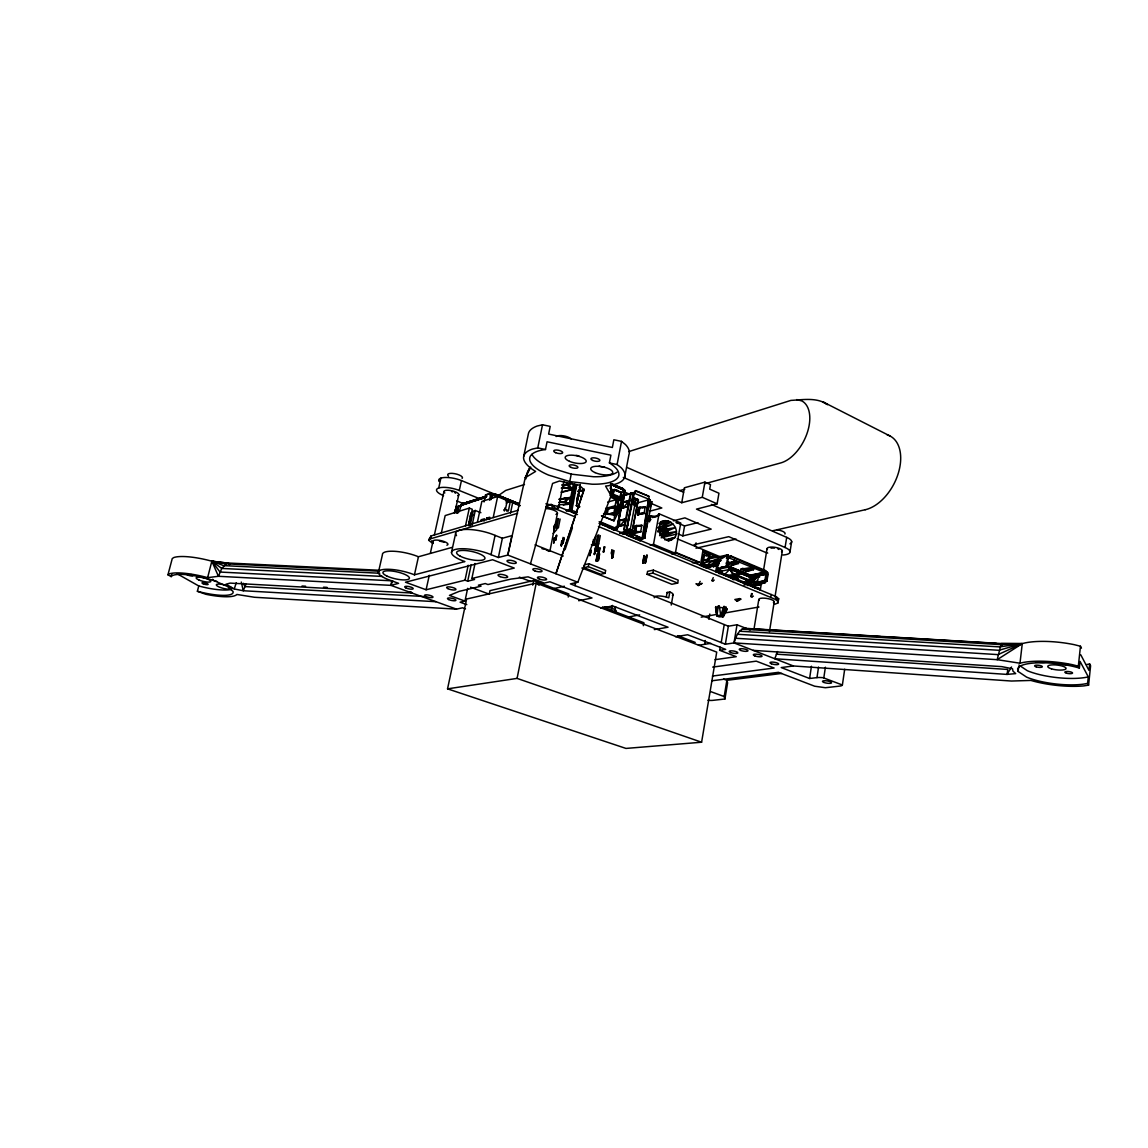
<?xml version="1.0" encoding="UTF-8"?>
<svg xmlns="http://www.w3.org/2000/svg" width="1148" height="1148" viewBox="0 0 1148 1148"><rect width="100%" height="100%" fill="white"/><g stroke="black" fill="none" stroke-linecap="round" stroke-linejoin="round"><path stroke-width="1.5" d="M733.141 579.726L738.25 578.578L733.328 576.626L733.457 574.115L727.775 566.308L728.105 554.771L702.562 560.324L718.476 562.764L718.131 564.83L713.425 566.868M705.317 567.629L708.675 567.255L708.689 565.605M645.176 534.781L644.545 538.24L651.921 501.848L649.18 501.188L648.864 496.266L635.82 490.641L634.701 492.98L635.82 490.641M649.18 501.188L650.069 499.71L648.304 500.815L642.019 538.728L639.996 540.679L626.808 535.226L626.65 530.821L633.466 492.923L635.418 492.779L630.912 494.257M484.026 501.949L485.518 494.931L490.899 493.224L492.564 494.874M634.198 533.031L635.389 525.698L641.875 525.282L640.742 531.38L634.198 533.031L635.389 525.698L634.198 533.031L638.259 532.586M637.571 514.835L638.848 507.402L645.233 507.029L644.114 513.099L637.571 514.835L638.848 507.402M725.192 575.421L733.357 574.717L727.775 566.308L733.357 574.717L757.981 584.92L760.105 584.777L767.022 580.759L768.041 574.144L765.831 570.656L730.831 555.919L727.387 556.651M603.489 513.931L615.199 514.821L617.595 507.373L618.672 498.863L622.116 500.327L617.351 514.232L615.199 514.821L613.864 512.984L605.125 514.476L606.933 508.593L615.5 507.1L614.022 520.833L601.423 515.811M668.122 540.837L671.379 540.062L674.981 537.465C680.42 528.783 669.758 516.557 660.401 521.996M563.037 537.393L563.094 543.305L563.338 538.584M590.833 552.174L589.885 555.589L590.445 550.107M563.639 487.139L572.967 489.45L568.332 487.713L568.561 483.968L571.905 483.308M601.739 515.725L614.022 520.833L617.351 514.232L618.672 498.863L622.646 500.93L617.28 528.97L613.692 530.233M595.324 551.069L594.391 554.513L596.056 544.037M718.318 605.714L716.883 615.916L719.122 616.878L723.254 616.591L727.287 608.842M746.272 571.517L753.418 569.752L753.662 568.289L744.923 569.609L749.96 570.255L746.272 571.517L740.804 569.236L748.955 567.887L753.475 568.777M554.154 537.924L553.795 542.961L555.029 538.355M561.63 540.909L561.272 545.946L562.491 541.339M599.471 547.897L598.912 553.422L599.27 549.935M754.767 587.776L755.585 582.754L767.022 580.759L767.639 572.45L730.731 556.522L728.219 558.488L728.621 557.727L765.558 572.895L767.022 580.759L765.013 582.797L756.36 584.461M649.567 521.881L650.643 515.954L652.652 517.461L656.269 516.514L658.952 515.366L659.067 513.773L680.75 523L675.354 553.336L671.924 554.111M622.245 500.098L617.007 529.371L623.335 496.18M604.121 548.931L603.475 552.317L604.02 546.778M597.003 559.765L597.391 555.23M570.283 502.164L574.517 484.255M597.032 559.664L597.649 553.221M576.253 513.888L571.618 511.979L571.833 510.386L577.042 512.209M665.166 527.893L662.611 529.443L662.453 530.979L663.314 533.016L665.998 534.394L668.064 532.816L667.935 530.218L666.572 528.496L665.166 527.893L658.651 529.472L665.166 527.893L667.39 530.146L668.064 532.816L661.277 534.911M603.475 552.317L603.819 548.816M589.885 555.589L590.244 552.131M594.391 554.513L594.736 551.026M457.765 513.285L458.483 506.354L485.776 497.242M1087.615 683.347L1088.29 676.861L1080.067 661.42L1079.364 668.064A39.204 10.145 6.7 0 0 1019.725 666.4L1017.602 668.767L1018.118 671.465L1026.556 677.105A39.204 10.145 6.7 0 0 1087.615 683.347L1088.591 685.141L1083.87 685.887A44.557 11.523 6.7 0 1 1030.918 680.434L1011.474 681.037L793.412 665.969L781.228 667.562L809.598 678.497L816.974 677.621A10.863 2.683 8.8 0 1 823.116 677.707L842.388 684.997L844.684 669.241M1086.352 664.62A39.075 10.504 6.5 0 0 1089.639 663.931L1088.964 670.389L1080.77 654.805M1088.591 685.141L1090.6 665.768L1089.639 663.931M1079.364 668.064L1078.331 666.17L1080.455 646.238L1074.327 644.688A44.413 11.939 6.5 0 0 1022.265 643.626L1001.257 643.54L744.32 628.286C738.064 630.166 735.839 637.341 734.017 642.909L725.349 644.229L699.06 633.725A1893.052 240.363 14.8 0 0 600.433 595.295L570.398 583.901L577.817 582.251L611.109 495.678L610.951 484.284M661.033 535.571L665.998 534.394L667.39 530.146L666.572 528.496L660.143 529.673M613.391 485.432L623.307 489.493L622.345 489.579L623.221 488.761L625.215 490.684L623.393 500.356L622.388 500.758L610.334 495.635L611.74 490.583L610.062 488.044M1018.118 671.465L1018.678 666.629M741.952 629.176L1000.525 644.616L1022.265 643.626L997.182 659.684L1019.984 663.214L1022.265 643.626L1001.257 643.54L997.182 659.684L734.017 642.909L737.016 624.77L750.146 629.965M577.645 495.706L576.856 502.236M643.856 556.163L643.024 563.223L645.477 562.85L646.97 556.723M623.048 499.739L623.421 496.697M643.913 555.603L643.024 563.223L646.941 555.245M580.242 485.977L576.454 505.536L579.568 506.828M554.398 538.096L553.795 542.961L554.498 539.445M556.794 535.729L555.575 540.306L556.163 535.47M561.86 541.095L561.272 545.946L562.305 540.679M468.958 524.062L469.632 518.968M599.328 553.709L598.395 560.454L596.874 561.272L596.013 560.927L597.505 553.164M639.493 539.402L642.751 538.67L649.897 500.987L648.304 500.815L642.751 538.67L639.45 539.474M823.819 677.794L825.398 667.218M816.974 677.621L818.553 667.074M809.598 678.497L811.449 666.256M579.381 490.741L580.099 486.092M612.286 554.599L611.755 558.072L612.802 557.526L614.094 550.667M599.012 523.388L776.306 596.644L775.833 599.6L777.397 600.677L777.914 602.973L774.756 604.25M782.95 555.015A15.527 4.879 8.8 0 0 785.074 547.51L786.696 537.364L711.416 504.417M790.054 551.643L791.661 541.54M777.914 602.973L778.688 598.782L775.833 599.6L770.753 597.434L771.226 594.477M769.461 631.601L774.24 601.667M774.972 597.017L782.362 550.696M753.935 629.506L758.771 599.643M747.42 585.537L750.849 584.877L751.366 586.169L760.32 589.857L761.468 583.026M763.693 569.322L767.022 548.787M598.165 546.362L597.577 549.892L598.18 546.792M744.033 584.978L749.185 583.858L749.429 582.38L744.234 582.136M753.418 569.752L753.662 568.289M751.524 593.502L751.022 596.587L752.342 597.132M747.707 580.314L755.499 578.793L755.685 577.674L728.133 565.792M707.857 700.251A9.112 2.081 9.9 0 0 712.793 700.366L724.933 699.003L724.187 696.549L726.871 680.319L781.817 673.417M724.933 699.003L727.602 682.859L726.871 680.319L723.541 679.085M744.019 582.825L747.205 582.28L747.448 580.788M743.99 583.615L747.262 583.055L747.506 581.577M701.6 742.225L716.725 652.107L536.216 583.098L466.619 599.026L447.548 688.843L625.961 748.424L701.6 742.225L517.074 678.396L447.548 688.843M727.66 562.793L734.146 561.673L734.39 560.195M715.017 659.684L736.255 656.67L719.638 650.299L720.183 647.07M721.217 642.636L724.23 624.569L702.174 615.529A1887.771 249.216 14.9 0 0 603.991 576.54L581.864 568.016M730.602 577.171L733.328 576.626L733.586 575.134M730.501 578.047L733.759 577.473L734.003 575.98M732.281 579.051L735.71 578.291L735.954 576.798M725.349 644.229L728.363 626.205L737.016 624.77M700.711 565.706L702.031 563.395L711.516 561.085L728.105 554.771L726.11 566.61L717.572 568.389L716.582 566.567L717.945 567.126L716.567 572.005M728.492 566.337L728.664 568.561L754.537 578.979L728.306 567.471L755.499 578.793M730.831 555.919L728.219 558.488L730.831 555.919L729.009 558.186M703.093 566.925L717.285 562.176L716.926 564.228L713.123 566.725M715.706 571.647L716.582 566.567M704.671 644.028L705.274 640.498M708.876 619.332L709.78 614.037M454.436 513.142L455.01 509.812M571.833 510.386L570.513 509.698L574.861 484.384M571.618 511.979L576.726 484.7M701.701 565.763L703.738 554.01L704.671 554.168L703.494 560.956M785.074 547.51L696.492 509.124L717.127 503.814L718.949 493.238L709.708 489.148L710.497 484.614L704.929 482.131L684.409 487.771L681.74 502.724L623.278 477.396M707.929 560.238L708.847 554.943L709.765 555.13L708.904 560.081M469.058 524.277L470.996 513.156L471.67 514.72L469.173 524.794M695.458 546.319L696.061 542.846M675.139 552.159L699.132 562.075L694.468 563.037M700.452 564.845L702.834 551.112L717.658 557.325M681.74 502.724L702.275 497.299L704.929 482.131M666.314 596.917L667.103 592.483L669.815 591.952A9.069 2.554 10.1 0 1 672.369 595.439M669.815 591.952L668.767 597.864A9.069 2.526 10.1 0 0 658.837 595.984A9.069 2.526 10.1 0 0 654.274 597.778M677.951 533.863L682.816 535.901L684.581 525.928L697.927 522.641M671.236 605.039L673.029 594.908M677.679 583.084L678.195 580.142L653.37 570.111L647.572 571.374L647.042 574.33L671.824 584.275L677.679 583.084L652.825 573.082L647.042 574.33M519.441 504.001L495.491 494.544L494.874 495.821L491.904 494.487L490.713 499.595M643.339 625.703L643.885 622.733L602.485 606.876M652.825 573.082L653.37 570.111M490.971 499.624L491.904 494.487M644.315 555.517L643.21 561.559L646.97 554.972M645.477 562.85L646.582 556.809M650.112 545.113L653.513 544.31L659.067 513.773L656.269 516.514M645.807 531.337L647.4 522.727M648.032 519.283L648.663 515.839M650.242 507.215L650.873 503.771M626.808 535.226L626.306 531.223L633.466 492.923L630.525 493.195L623.694 529.601L641.101 537.91L642.507 537.393L642.751 538.67L645.276 538.053M614.854 610.908L615.644 606.675A8.667 2.353 10.7 0 1 614.08 606.847M626.765 529.156L630.295 529.228L632.677 530.692L628.272 531.897L630.295 529.228L634.772 505.249L633.84 505.235L634.485 501.733L636.379 498.964L638.417 499.825L631.787 533.346L627.239 531.065L626.765 529.156L630.195 510.817M631.787 533.346L638.087 499.495L633.179 498.017L636.379 498.964L632.376 499.165L636.351 505.924L634.772 505.249M635.676 528.826L634.227 531.897L635.504 531.438L636.623 525.339L634.227 531.897L635.059 533.389L635.619 530.347M638.876 513.185L640.01 507.129L637.614 513.673L644.832 513.515M457.593 511.061L458.483 506.354L461.74 505.421L461.553 504.072L486.896 495.993M618.399 526.473L619.547 520.374L625.904 518.695L624.742 524.837L618.399 526.473L624.742 524.837L624.426 520.446L625.904 518.695M621.843 508.205L622.991 502.135L629.334 500.37L628.186 506.469L621.843 508.205L628.186 506.469L627.856 502.178L629.334 500.37M634.342 493.296L626.306 531.223L624.412 529.415L631.242 492.98L632.577 494.071M611.568 609.645L612.372 605.412M630.812 507.488L631.443 504.159M574.775 488.029L575.406 484.657M622.646 500.93L622.116 500.327L618.169 507.229L615.027 506.828L613.864 512.984L605.125 514.476L608.483 507.603L607.321 513.744M605.627 508.406L615.098 505.794L616.261 499.653L619.533 499.064M605.111 573.297L605.67 570.398L588.867 563.725L584.519 564.759L583.959 567.672L600.72 574.287L605.111 573.297L588.307 566.653L583.959 567.672M624.612 477.554L628.917 454.751A51.387 18.282 11.2 0 0 625.488 444.577L621.527 441.377L613.85 439.77L612.372 447.476L548.629 434.073L550.193 426.396L542.516 424.774L537.207 426.023A51.387 18.282 11.2 0 0 528.424 433.643L523.703 456.402M621.025 498.648L621.585 495.663M616.06 526.674L614.869 529.328M611.798 549.949L611.755 558.072L613.233 550.308M621.183 501.246L621.814 497.845M600.304 535.628L598.696 543.951L597.534 544.238L596.056 543.65L597.692 535.14M596.056 543.65L597.218 543.348L598.854 534.853M598.381 544.296L597.06 551.198L596.185 550.853L597.505 543.951M605.369 514.935L606.345 509.812L609.703 508.88M610.707 484.155L625.215 490.684L621.125 492.607L614.467 489.766L611.74 490.583L610.334 495.635M610.621 483.236L611.109 495.678L605.57 486.078A51.603 17.694 11.2 0 0 621.097 467.666L617.093 464.538L621.527 441.377M612.401 489.364L611.554 494.616L621.168 498.763M622.79 499.107L624.742 490.813L623.393 500.356L619.834 497.027L613.176 494.185L613.993 489.895L613.176 494.185L610.808 495.506L622.388 500.758M724.359 606.474L722.566 615.916L723.254 616.591L726.957 609.272M588.307 566.653L588.867 563.725M595.683 536.331L594.004 545.128L592.842 545.415L591.364 544.812L592.526 544.525L593.502 539.445M609.401 462.931L610.894 455.182L547.051 441.779L545.487 449.514A45.403 15.57 11.2 0 0 548.601 475.1L569.752 481.572L592.052 484.212A45.403 15.57 11.2 0 0 609.401 462.931L617.093 464.538M619.332 514.103L619.977 510.774M568.217 597.032L568.805 593.99L533.648 580.529L489.966 590.646L489.335 593.602M575.033 585.695L575.693 582.251M572.163 508.492L570.972 511.19M576.798 503.886L577.674 499.452L576.884 502.58M604.465 546.95L603.518 551.743L604.924 546.835M557.426 518.896L555.747 527.319L557.268 527.937L558.416 527.621L560.124 519.025M558.717 502.365L565.017 501.748L565.72 498.261L571.36 497.543M561.315 488.13L568.332 487.713L569.021 484.255L572.063 483.408M569.752 481.572L571.23 474.124L550.122 467.638A45.346 15.742 11.2 0 1 531.94 454.335M563.295 505.264L569.523 503.527L573.283 484.542M599.701 553.867L598.395 560.454L596.013 560.927L597.807 554.671M545.888 503.785L557.612 506.297L556.981 509.454L575.22 516.944M553.795 528.884L554.484 525.454M549.906 551.112L557.44 513.371M558.402 508.521L563.855 481.213M555.747 527.319L556.88 527.004L558.559 518.58M555.575 540.306L556.622 535.068M532.715 585.15L533.648 580.529M517.074 678.396L536.216 583.098L539.058 585.265M489.479 500.241L490.899 493.224L491.904 494.731L490.899 493.224M177.222 573.828L198.762 585.968L197.384 591.277A32.015 7.362 13.9 0 0 233.015 591.435L227.419 586.427L214.848 580.974A32.015 7.362 13.9 0 0 171.181 576.626L167.938 574.818L169.387 573.871A36.392 8.366 13.9 0 1 207.616 577.645L218.421 576.296L390.851 585.351L398.586 583.342L391.669 580.816A23.204 6.084 12.6 0 1 381.409 569.882A23.204 6.084 12.6 0 1 414.442 574.832L464.883 561.559A24.811 7.017 12 0 1 455.34 549.447A24.811 7.017 12 0 1 491.028 554.685L498.361 557.512L507.803 555.072L525.253 477.697L535.628 471.426A51.603 17.694 11.2 0 1 532.457 449.055L537.766 447.892L542.516 424.774M574.746 484.384L569.494 509.726L566.05 510.702M504.374 511.047L505.048 507.803M503.728 509.942L505.407 509.425L507.287 500.428L505.608 500.944M498.361 557.512L502.379 538.254L511.821 535.657L507.803 555.072L577.817 582.251M506.727 511.147L508.421 510.645L510.286 501.647L506.067 502.939M510.501 513.142L512.682 502.623M493.195 517.605L497.644 496.496L481.844 501.432L477.396 522.268M491.028 554.685L495.075 535.384A24.739 7.261 12 0 0 466.504 529.429A24.739 7.261 12 0 0 456.531 535.686M475.042 563.481L471.857 578.506L514.247 568.073L492.578 559.736L405.474 582.223L426.109 589.771L465.012 580.185L467.695 581.189L471.225 564.601M481.069 521.178L481.385 519.685L484.485 518.767L484.169 520.274M466.806 604.637L460.104 602.198L464.954 601.093L467.666 588.321M486.321 519.628L486.637 518.121L489.766 517.203L489.45 518.709M492.248 498.146L492.966 494.745L495.491 494.544L519.843 505.35M470.12 525.77L473.263 511.09L475.272 510.473L480.897 512.711M475.272 510.473L472.115 525.181L469.13 524.005L472.287 509.281L469.317 508.09L445.166 515.581L441.363 532.902M465.012 580.185L468.197 565.246M465.514 525.77L469.317 508.09M479.204 498.548L459.286 490.483L461.439 480.582A15.168 4.85 12.5 0 0 444.879 477.482A15.168 4.85 12.5 0 0 439.096 481.514M454.68 513.07L458.798 494.644M451.48 552.561L455.613 533.476M426.109 589.771L429.28 575.32M443.573 495.649A15.197 4.764 12.5 0 1 438.751 487.972L440.875 478.113M432.839 543.506L428.649 540.263L430.557 538.785L431.189 535.915L518.222 510.214M430.356 553.207L432.997 541.21M434.403 534.882L443.946 491.531M414.442 574.832L418.446 556.766L452.097 547.381M637.614 513.673L638.69 508.794M465.5 608.87L462.572 607.794L456.488 609.143L390.851 585.351L391.927 580.558M378.338 572.651L382.413 554.771A23.132 6.3 12.6 0 1 394.438 551.298A23.132 6.3 12.6 0 1 418.446 556.766M525.942 478.845L527.52 471.9L529.601 468.111M559.42 499.251L570.757 497.285L569.494 509.726L570.513 509.698L576.511 484.628M468.901 525.856L471.67 514.72L468.901 523.101M596.443 544.195L594.822 550.696L597.06 551.198L596.587 548.457M470.163 516.485L470.996 513.156M459.186 511.807L461.553 504.072L485.59 497.156M207.616 577.645L211.849 561.2L228.509 563.223L229.7 564.558M167.938 574.818L172.243 558.588L173.692 557.584A36.291 8.667 14 0 1 211.849 561.2L226.845 563.022M171.181 576.626L171.884 573.928M563.094 543.305L564.299 538.742M635.059 533.389L635.877 530.333M530.462 563.869L552.59 483.423L559.478 481.012L579.109 485.13L583.945 489.55L555.919 573.756L584.318 489.235M612.042 550.05L611.195 553.092L612.802 557.526M700.18 581.376L698.271 585.537L695.975 583.744L699.319 584.504L702.131 583.342L698.271 585.537M598.955 552.848L600.347 547.955M589.929 555.029L591.32 550.179M594.42 553.939L595.353 550.696M723.254 616.591L725.995 607.149M621.125 492.607L623.393 500.356L610.808 495.506L619.834 497.027L621.125 492.607L613.993 489.895L617.064 490.153M553.68 531.969L556.55 522.727L556.751 529.601L553.121 533.562M777.497 651.533L774.8 658.751L1007.04 674.407L1015.693 673.618L1012.981 671.121L1012.507 668.753L1001.845 666.644L753.203 650.371M435.924 601.696L243.276 590.746L234.249 588.953L236.273 582.739M579.281 487.642L580.343 484.413M716.395 571.804L717.945 567.126L715.936 571.618M757.981 584.92L747.979 585.265L760.105 584.777L761.081 581.806L764.941 580.343L767.022 580.759M565.103 549.605L572.422 527.793M638.417 499.825L636.351 505.924L634.485 501.733L638.087 499.495M723.9 606.316L720.714 615.328L716.912 615.414L715.577 607.306M562.391 542.516L564.156 537.594M725.823 606.976L722.566 615.916L720.714 615.328L719.265 605.685M609.975 492.736L611.224 489.435L610.592 483.695M606.933 508.593L618.169 507.229L615.199 514.821L607.794 514.003M637.657 537.694L641.101 537.91L639.996 540.679L641.101 537.91L626.865 532.442L623.565 533.246M390.851 585.351L392.099 582.352M596.357 547.094L594.822 550.696L596.185 550.853M752.327 593.631L751.022 596.587L753.404 596.142M713.281 581.161L711.918 580.601L713.252 577.616M617.337 510.028L615.199 514.821L615.027 506.828M245.93 584.189L243.276 590.746L241.295 582.065M571.747 511.348L572.307 510.257L570.513 509.698M530.763 467.15L525.253 477.697L530.06 467.336M722.479 617.064L726.741 609.416M638.432 515.194L639.364 513.601L643.468 513.529M1011.532 667.002L1007.04 674.407L1007.829 669.456L776.278 654.145M463.146 502.853L461.912 504.474L463.146 502.853L462.529 504.331L470.551 501.705M777.397 600.677L778.688 598.782L776.306 596.644M553.824 526.645L556.55 522.727M619.834 497.027L621.8 494.544M732.496 567.987L729.784 566.854L755.528 577.229L754.035 579.08L749.429 579.439M748.467 575.894L764.826 572.278L765.73 571.245L765.558 572.895L750.677 576.296M490.741 495.663L493.009 494.415L499.882 496.711M737.145 601.265L739.714 598.61L741.034 599.141L737.145 601.265L734.849 599.5L739.714 598.61M724.79 574.316L729.755 569.394L721.202 571.159L717.572 568.389M728.105 554.771L719.437 560.023L711.516 561.085L707.34 565.046L702.361 565.534M497.672 496.108L505.694 490.44L524.478 484.513M756.073 578.334L751.223 582.093L756.073 578.334L753.16 578.52M560.124 502.106L565.017 501.748L570.757 497.285L565.806 498.935M622.345 489.579L623.221 488.761L611.941 483.911M634.557 504.718L635.978 503.656L634.657 503.427M717.285 562.176L708.388 567.428L707.34 565.046L702.031 563.395L703.667 563.223M607.88 527.406L614.481 529.673L617.28 528.97L622.116 500.327L616.777 528.64L615.07 529.3L600.117 523.402M627.239 531.065L630.295 529.228M722.336 573.211L719.94 571.962L718.662 572.637L717.371 570.9L720.6 570.24M765.013 582.797L762.659 583.069L761.081 581.806L757.465 583.586L754.351 583.658M739.47 561.659L731.563 565.376L726.038 563.065M551.097 504.374L545.759 506.856L556.981 509.454L551.097 504.374L552.776 508.062M739.628 631.213L999.721 646.898L1022.265 643.626L997.999 654.618L735.552 638.259M652.652 517.461L658.952 515.366M659.483 529.888L673.159 524.119L658.019 527.908M667.419 530.964L675.44 527.592L666.701 529.056M647.314 521.278L650.514 519.987M657.976 527.664L671.121 522.354L659.698 524.636M642.191 537.795L640.383 538.527L642.751 538.67L642.191 537.795L637.212 537.551M662.554 537.006L676.445 531.553L664.52 533.504M749.242 581.706L754.279 579.855L751.581 579.08M727.818 562.133L735.194 564.07L731.563 565.376L738.652 563.568L735.725 560.942M566.983 485.245L570.283 484.126M659.339 532.026L667.935 530.218M562.448 485.977L569.021 484.255L564.055 484.973M659.971 534.121L668.064 532.816M485.489 496.467L461.553 504.072M467.609 503.111L462.529 504.675L462.831 503.757L486.537 496.496M473.823 501.174L482.217 498.505M491.488 493.453L485.518 494.931M628.659 451.623L790.915 400.394C802.94 399.777 817.103 397.122 827.536 404.641L822.657 401.728L889.915 435.939M467.494 503.111L462.529 504.675L463.448 504.331L462.831 503.757L486.293 496.496M480.725 498.935L485.676 497.371M715.965 562.104L720.801 560.597L719.437 560.023L718.648 564.615L705.905 567.6M666.586 540.034L674.981 537.465L664.85 539.89M721.992 570.585L718.662 571.604L719.94 571.962M470.594 515.739L473.851 514.749M660.459 522.225L665.28 520.776L660.531 523.574C655.91 530.864 662.87 541.698 671.379 540.062L668.079 540.737M659.44 524.048L668.825 521.206L659.009 523.345M466.992 503.441L471.914 501.963M577.76 491.488L584.217 489.565M430.557 538.785L517.59 513.299M471.971 501.188L485.475 497.242M731.807 563.898L737.934 562.104M577.717 498.806L579.625 489.163L577.257 498.95L578.893 491.602L578.219 490.856M735.452 575.048L740.216 573.67L733.242 574.603M1022.265 643.626L998.86 650.285L737.461 634.284M566.653 510.96L572.307 510.257M623.651 495.247L634.514 492.377M623.206 495.821L631.759 493.396M607.665 502.063L616.261 499.653L618.112 506.569L613.075 507.961M657.775 530.792L662.611 529.443L667.39 530.146M630.367 500.7L622.991 502.135L623.163 508.062L627.856 502.178L622.991 502.135M648.864 496.266L635.102 490.842M621.556 533.232L626.392 531.911L619.82 533.375M679.659 490.626L684.796 489.22M705.36 483.581L780.784 462.917A34.383 19.947 -63.3 0 0 798.764 449.055L798.951 448.811A34.354 19.918 -63.3 0 0 801.821 400.925L796.712 399.576M637.154 502.968L649.208 499.681L649.897 500.987M751.065 582.639L757.666 580.831L758.412 576.31L759.732 576.87L753.303 577.616M651.921 501.848L648.304 500.815M647.572 520.101L650.715 519.255M641.962 507.918L645.233 507.029M639.479 513.902L642.923 512.984M649.797 511.176L661.822 507.99L650.385 503.097M626.937 519.025L619.547 520.374L619.719 526.344L624.426 520.446L619.547 520.374M623.421 533.332L626.865 532.442L634.141 537.781L641.101 537.91M560.999 492.148L572.35 489.191L568.561 483.968L561.932 484.93M563.223 491.975L571.345 489.88M613.089 529.989L616.304 528.754M755.585 582.754L764.941 580.343L765.917 574.316L767.639 572.45L750.405 575.779M624.412 529.415L623.694 529.601L626.306 531.223L619.748 532.887M636.953 526.53L641.875 525.282M618.169 507.229L615.5 507.1M673.359 520.805L684.926 517.877L711.186 529.128L682.816 535.901M566.882 504.589L570.125 503.785L559.851 501.159M467.695 581.189L474.54 579.51L471.857 578.506M661.148 537.809L676.33 534.136M694.095 544.654L728.779 536.661L764.439 551.93A15.527 4.879 8.8 0 0 767.711 553.106M695.989 548.227L736.112 539.101M772.748 530.763L865.219 509.726M622.36 534.164L627.21 533.074M733.385 578.248L736.801 577.473M647.501 520.36L650.572 519.671M735.595 574.689L740.216 573.67M554.039 588.537L564.414 586.241M705.719 555.632L708.847 554.943M706.407 555.876L709.765 555.13M726.655 558.272L729.841 557.569L726.411 558.272M753.375 577.43L758.412 576.31L753.318 577.014M709.364 557.053L714.802 556.292L709.995 557.34M719.193 569.064L727.732 567.284L727.186 564.601L726.11 566.61L727.732 567.284M578.678 600.72L591.995 597.979L549.906 581.778L544.267 583.069L528.094 576.856L510.946 579.08L487.943 584.533L485.274 583.543L478.386 585.179L481.041 586.169L459.2 591.364L449.442 595.396L464.954 601.093M719.093 573.727L722.293 573.082L731.434 576.856L731.936 578.133L722.795 574.359L722.293 573.082M711.918 580.601L714.271 580.127M753.131 576.841L765.917 574.316L750.821 576.87M600.935 608.253L612.702 605.929L668.05 627.224L654.303 629.592M746.057 579.912L752.27 578.692M659.153 530.118L662.611 529.443M748.496 575.449L764.826 572.278M749.3 583.313L752.04 582.782M754.781 583.026L761.081 581.806M747.678 585.064L751.797 584.26L747.205 582.28M757.479 584.074L762.659 583.069M614.596 529.056L616.777 528.64L600.791 522.039M659.569 535.614L665.998 534.394M627.382 617.179L639.666 614.898M632.562 504.288L635.978 503.656M660.014 533.619L663.314 533.016M657.675 531.825L662.453 530.979L666.184 532.586M701.184 617.136L716.955 614.381M723.957 613.147L758.986 607.005M493.913 494.788L490.311 495.391L494.903 493.941L519.283 503.857M694.497 562.85L699.132 562.075M559.32 499.323L565.72 498.261L559.09 499.179M675.498 636.738L687.638 634.758L725.694 649.395L719.638 650.299M698.486 645.262L710.87 643.354M713.941 561.645L720.801 560.597L711.516 561.085M746.315 580.142L754.537 578.979L728.664 568.561M712.707 667.103L756.259 661.148L774.111 668.021L712.391 676.057M462.056 504.919L460.893 505.077L461.74 505.421M558.904 504.919L569.523 503.527M711.832 680.778L778.459 672.326L814.678 686.217L825.355 687.724L839.619 686.117A10.074 2.468 8.8 0 0 842.374 685.069M562.176 485.073L569.021 484.255M721.174 567.069L726.124 566.495M715.606 562.951L718.476 562.764M561.573 488.101L568.332 487.713M716.983 607.263L723.843 607.766M692.316 562.721L699.046 562.52L675.067 552.604M640.484 507.545L644.588 507.473M634.227 531.897L640.01 531.811M495.075 494.731L492.966 494.745L520.03 505.78M637.111 525.741L641.215 525.698M635.504 531.438L641.459 531.782M757.063 584.763L760.105 584.777L732.855 573.369L733.357 574.717M727.818 563.108L733.156 563.223M740.804 569.236L747.951 569.408L742.354 568.332M379.773 570.283L227.046 562.965L221.765 568.432L218.421 576.296L211.849 561.2L225.367 563.768L378.783 571.173M379.773 573.254L223.587 565.62L211.849 561.2L220.014 572.048L392.731 580.859M382.499 576.439L221.765 568.432L211.849 561.2M302.01 586.025L305.598 586.212M323.506 587.188L327.08 587.374M407.669 591.751L411.257 591.938M412.06 593.042L230.145 583.112L226.013 584.189L234.249 588.953M425.219 596.573L244.811 586.571L243.433 583.27M754.623 583.414L760.105 584.777M456.488 609.143L254.512 597.276L236.847 594.449A36.392 8.366 13.9 0 1 205.808 594.277L197.384 591.277M748.381 628.674L764.453 629.621M768.026 629.836L784.084 630.797M787.657 631.013L880.473 636.523M884.046 636.738L900.104 637.685M903.677 637.901L996.507 643.425M655.336 516.313L650.643 515.954L653.829 517.303M676.057 522.641L679.186 522.885M492.291 495.29L493.009 495.348M728.449 576.095L733.328 576.626M459.817 506.512L456.158 506.311L456.603 513.271M744.32 628.286L746.602 628.573M744.923 569.609L749.96 570.255M571.23 474.124L593.516 476.736A45.346 15.742 11.2 0 0 617.05 472.187M732.137 563.553L735.194 564.07M734.146 561.673L738.394 562.434M699.175 564.572L702.59 565.189M753.978 576.942L755.528 577.229M537.766 447.892L545.487 449.514M1078.331 666.17L1072.189 664.635A44.557 11.523 6.7 0 0 1019.984 663.214M439.354 540.995L444.176 542.229M615.098 505.794L618.112 506.569M613.649 485.374L623.221 488.761L612.028 483.982M710.799 691.641L724.187 696.549M470.508 587.202L488.861 594.018M519.37 577.128L531.065 581.591M677.621 635.648L695.229 642.392M734.017 642.909L793.412 665.969M724.23 624.569L728.363 626.205M495.075 535.384L502.379 538.254M535.054 544.841L563.252 556.005M613.161 485.475L622.417 488.948M481.385 519.685L484.384 520.876M565.017 501.748L570.125 503.785M486.637 518.121L489.651 519.327M456.746 500.93L463.333 503.556M556.88 527.004L558.416 527.621M597.218 543.348L598.696 543.951M505.407 509.425L508.421 510.645M592.526 544.525L594.004 545.128M518.91 503.728L494.903 493.941L495.491 494.544M461.439 480.582L519.413 504.245M598.409 526.501L770.753 597.434M733.558 562.434L735.136 563.08M653.513 544.31L675.354 553.336M733.759 577.473L735.71 578.291M747.262 583.055L749.185 583.858M750.849 584.877L759.789 588.58L760.32 589.857M756.747 587.704L759.101 588.68M557.612 506.297L577.487 514.505M733.457 574.115L758.067 584.332M503.082 498.045L519.083 504.69M715.606 561.759L718.906 563.123M576.511 505.364L579.769 506.727M576.109 505.723L579.381 507.086M677.177 538.785L721.274 557.268M578.118 495.391L581.175 496.682M579.955 490.469L583.026 491.76M599.945 523.517L614.481 529.673M676.488 522.498L684.581 525.928M610.722 497.314L616.261 499.653M633.466 492.923L650.069 499.71M613.721 485.661L618.227 487.599M610.607 484.413L625.215 490.684M624.239 491.904L629.147 493.999M614.266 489.306L622.144 492.679M702.275 497.299L717.127 503.814M626.923 467.437L683.605 492.248M599.17 521.68L615.07 529.3M718.131 564.83L716.926 564.228L710.497 566.997L707.34 565.046L708.675 567.255M634.6 498.017L636.379 498.964M631.357 535.901L634.141 537.781M702.834 551.112L709.651 556.852M1018.864 665.008L1027.288 670.69A39.161 10.26 6.6 0 0 1088.29 676.861M731.807 562.104L732.324 563.481M431.533 540.808L433.327 543.334M721.202 571.159L722.781 574.086M1080.455 646.238L1081.459 648.189M611.74 490.583L613.176 494.185M1001.86 643.741L1002.304 645.176M715.563 607.45L716.883 615.916L716.768 608.856M715.936 606.56L716.912 615.414M721.288 572.522L721.375 573.756M667.103 592.483A4.692 1.32 10.1 0 1 667.935 592.885M604.422 606.948A8.667 2.325 10.7 0 1 613.764 609.057A8.667 2.325 10.7 0 1 615.687 611.97M777.096 529.888A7.749 2.511 8.7 0 1 784.945 534.05M556.163 436.527A8.309 2.97 11.4 0 1 563.539 435.838A8.309 2.97 11.4 0 1 571.274 438.966M448.524 476.133A7.577 2.454 12.5 0 1 454.35 473.607A7.577 2.454 12.5 0 1 462.142 478.386M887.131 434.848A40.811 25.543 -62.5 0 1 898.511 472.574A40.811 25.543 -62.5 0 1 865.219 509.741M438.751 487.972A15.197 4.764 12.5 0 1 459.286 490.483M786.696 537.364A15.498 4.951 8.8 0 1 789.91 543.836M771.04 548.17A4.965 1.564 8.8 0 1 774.441 548.127M778 549.031A4.965 1.564 8.8 0 1 778.818 549.462M451.523 491.559A4.865 1.521 12.5 0 1 452.757 491.861M454.852 492.707A4.865 1.521 12.5 0 1 455.569 493.181M767.381 549.462A7.763 2.44 8.8 0 1 775.316 547.366A7.763 2.44 8.8 0 1 781.501 551.815M444.836 492.937A7.591 2.382 12.5 0 1 446.773 490.253A7.591 2.382 12.5 0 1 456.344 492.248A7.591 2.382 12.5 0 1 457.679 495.62M759.144 600.289A7.835 2.239 9.1 0 1 767.108 598.481A7.835 2.239 9.1 0 1 773.393 602.7M541.956 548.687A8.481 2.483 11.4 0 1 544.095 549.218M546.032 549.878A8.481 2.483 11.4 0 1 548.816 551.399M545.687 508.55A8.423 2.655 11.4 0 1 555.546 511.047A8.423 2.655 11.4 0 1 555.948 514.419M433.212 541.827A7.663 2.196 12.4 0 1 441.679 540.78A7.663 2.196 12.4 0 1 446.873 545.214M190.97 574.502A3.214 0.746 14 0 1 191.903 575.98A3.214 0.746 14 0 1 186.823 574.517M216.714 581.261A3.214 0.746 13.9 0 1 213.643 580.414M213.083 580.142A3.214 0.746 13.9 0 1 212.767 579.295M231.652 589.283A31.986 7.448 13.9 0 1 198.762 585.968M231.695 588.264A7.921 1.837 13.8 0 1 224.061 588.565A7.921 1.837 13.8 0 1 216.326 584.734A7.921 1.837 13.8 0 1 225.309 585.093M230.317 587.015A7.921 1.837 13.8 0 1 231.25 587.676M1067.496 664.032A3.961 1.048 6.5 0 1 1063.177 664.505A3.961 1.048 6.5 0 1 1059.661 662.97M1046.804 662.052A9.83 2.612 6.7 0 1 1035.467 661.75M578.85 455.813A10.705 3.76 11.2 0 1 576.124 455.369M604.738 467.25A11.207 3.903 10.8 0 1 599.098 466.059M429.625 538.441L428.649 540.263L431.189 535.915L429.625 538.441M744.952 582.438L737.389 579.324L737.906 580.601L745.468 583.729L744.952 582.438M622.733 489.278L613.118 485.26L622.733 489.278M447.907 588.637A4.764 1.248 12.1 0 0 455.77 589.699A4.764 1.248 12.1 0 0 450.26 586.987A4.764 1.248 12.1 0 0 447.907 588.637M500.112 576.64A4.979 1.378 11.7 0 0 507.703 577.014A4.979 1.378 11.7 0 0 500.657 574.33A4.979 1.378 11.7 0 0 500.112 576.64M823.819 682.4A4.649 1.148 8.8 0 0 831.482 682.974A4.649 1.148 8.8 0 0 825.756 680.75A4.649 1.148 8.8 0 0 823.819 682.4M425.736 596.4A4.334 1.105 12.3 0 0 432.868 597.376A4.334 1.105 12.3 0 0 427.788 594.937A4.334 1.105 12.3 0 0 425.736 596.4M448.624 599.529A4.348 1.119 12.1 0 0 455.799 600.504A4.348 1.119 12.1 0 0 450.777 598.065A4.348 1.119 12.1 0 0 448.624 599.529M539.373 579.066A4.692 1.306 11.3 0 0 546.606 579.424A4.692 1.306 11.3 0 0 540.062 576.899A4.692 1.306 11.3 0 0 539.373 579.066M534.753 570.857A4.764 1.349 11.4 0 0 542.071 571.202A4.764 1.349 11.4 0 0 535.427 568.619A4.764 1.349 11.4 0 0 534.753 570.857M730.645 652.538A4.405 1.134 9.6 0 0 737.777 653.011A4.405 1.134 9.6 0 0 732.094 650.83A4.405 1.134 9.6 0 0 730.645 652.538M740.704 650.442A4.449 1.148 9.5 0 0 747.908 650.93A4.449 1.148 9.5 0 0 742.211 648.706A4.449 1.148 9.5 0 0 740.704 650.442M754.767 655.881A4.434 1.134 9.3 0 0 761.971 656.369A4.434 1.134 9.3 0 0 756.317 654.173A4.434 1.134 9.3 0 0 754.767 655.881M405.904 587.919A4.377 1.134 12.4 0 0 413.079 588.895A4.377 1.134 12.4 0 0 407.899 586.398A4.377 1.134 12.4 0 0 405.904 587.919M508.995 562.506A4.793 1.363 11.6 0 0 516.313 562.836A4.793 1.363 11.6 0 0 509.554 560.224A4.793 1.363 11.6 0 0 508.995 562.506M771.399 663.759A4.391 1.105 9.2 0 0 778.559 664.261A4.391 1.105 9.2 0 0 773.006 662.109A4.391 1.105 9.2 0 0 771.399 663.759M386.733 575.952A13.561 3.559 12.6 0 0 408.975 578.979A13.561 3.559 12.6 0 0 392.874 571.144A13.561 3.559 12.6 0 0 386.733 575.952M460.219 556.177A14.508 4.104 12 0 0 484.298 559.363A14.508 4.104 12 0 0 467.81 550.767A14.508 4.104 12 0 0 460.219 556.177M203.124 583.758A3.171 0.732 13.9 0 0 208.104 584.461A3.171 0.732 13.9 0 0 203.957 582.667A3.171 0.732 13.9 0 0 203.124 583.758M198.834 579.941A7.562 1.765 13.9 0 0 210.73 581.606A7.562 1.765 13.9 0 0 200.857 577.315A7.562 1.765 13.9 0 0 198.834 579.941M1066.392 673.159A3.903 1.019 6.6 0 0 1072.548 673.101A3.903 1.019 6.6 0 0 1067.123 671.48A3.903 1.019 6.6 0 0 1066.392 673.159M1036.257 666.873A3.889 1.019 6.8 0 0 1042.341 666.801A3.889 1.019 6.8 0 0 1036.874 665.166A3.889 1.019 6.8 0 0 1036.257 666.873M1051.496 668.854A9.256 2.425 6.6 0 0 1066.047 668.71A9.256 2.425 6.6 0 0 1053.161 664.836A9.256 2.425 6.6 0 0 1051.496 668.854M555.603 452.671A4.563 1.593 11.4 0 0 562.663 452.743A4.563 1.593 11.4 0 0 556.335 450.002A4.563 1.593 11.4 0 0 555.603 452.671M592.712 460.448A4.563 1.593 10.9 0 0 599.859 460.549A4.563 1.593 10.9 0 0 593.616 457.822A4.563 1.593 10.9 0 0 592.712 460.448M570.943 467.38A4.477 1.535 11.2 0 0 577.903 467.48A4.477 1.535 11.2 0 0 571.733 464.825A4.477 1.535 11.2 0 0 570.943 467.38M569.48 461.324A10.719 3.717 11.2 0 0 586.169 461.568A10.719 3.717 11.2 0 0 571.46 455.153A10.719 3.717 11.2 0 0 569.48 461.324M595.051 472.603A11.222 3.86 10.8 0 0 612.688 472.933A11.222 3.86 10.8 0 0 597.419 466.275A11.222 3.86 10.8 0 0 595.051 472.603"/></g></svg>
